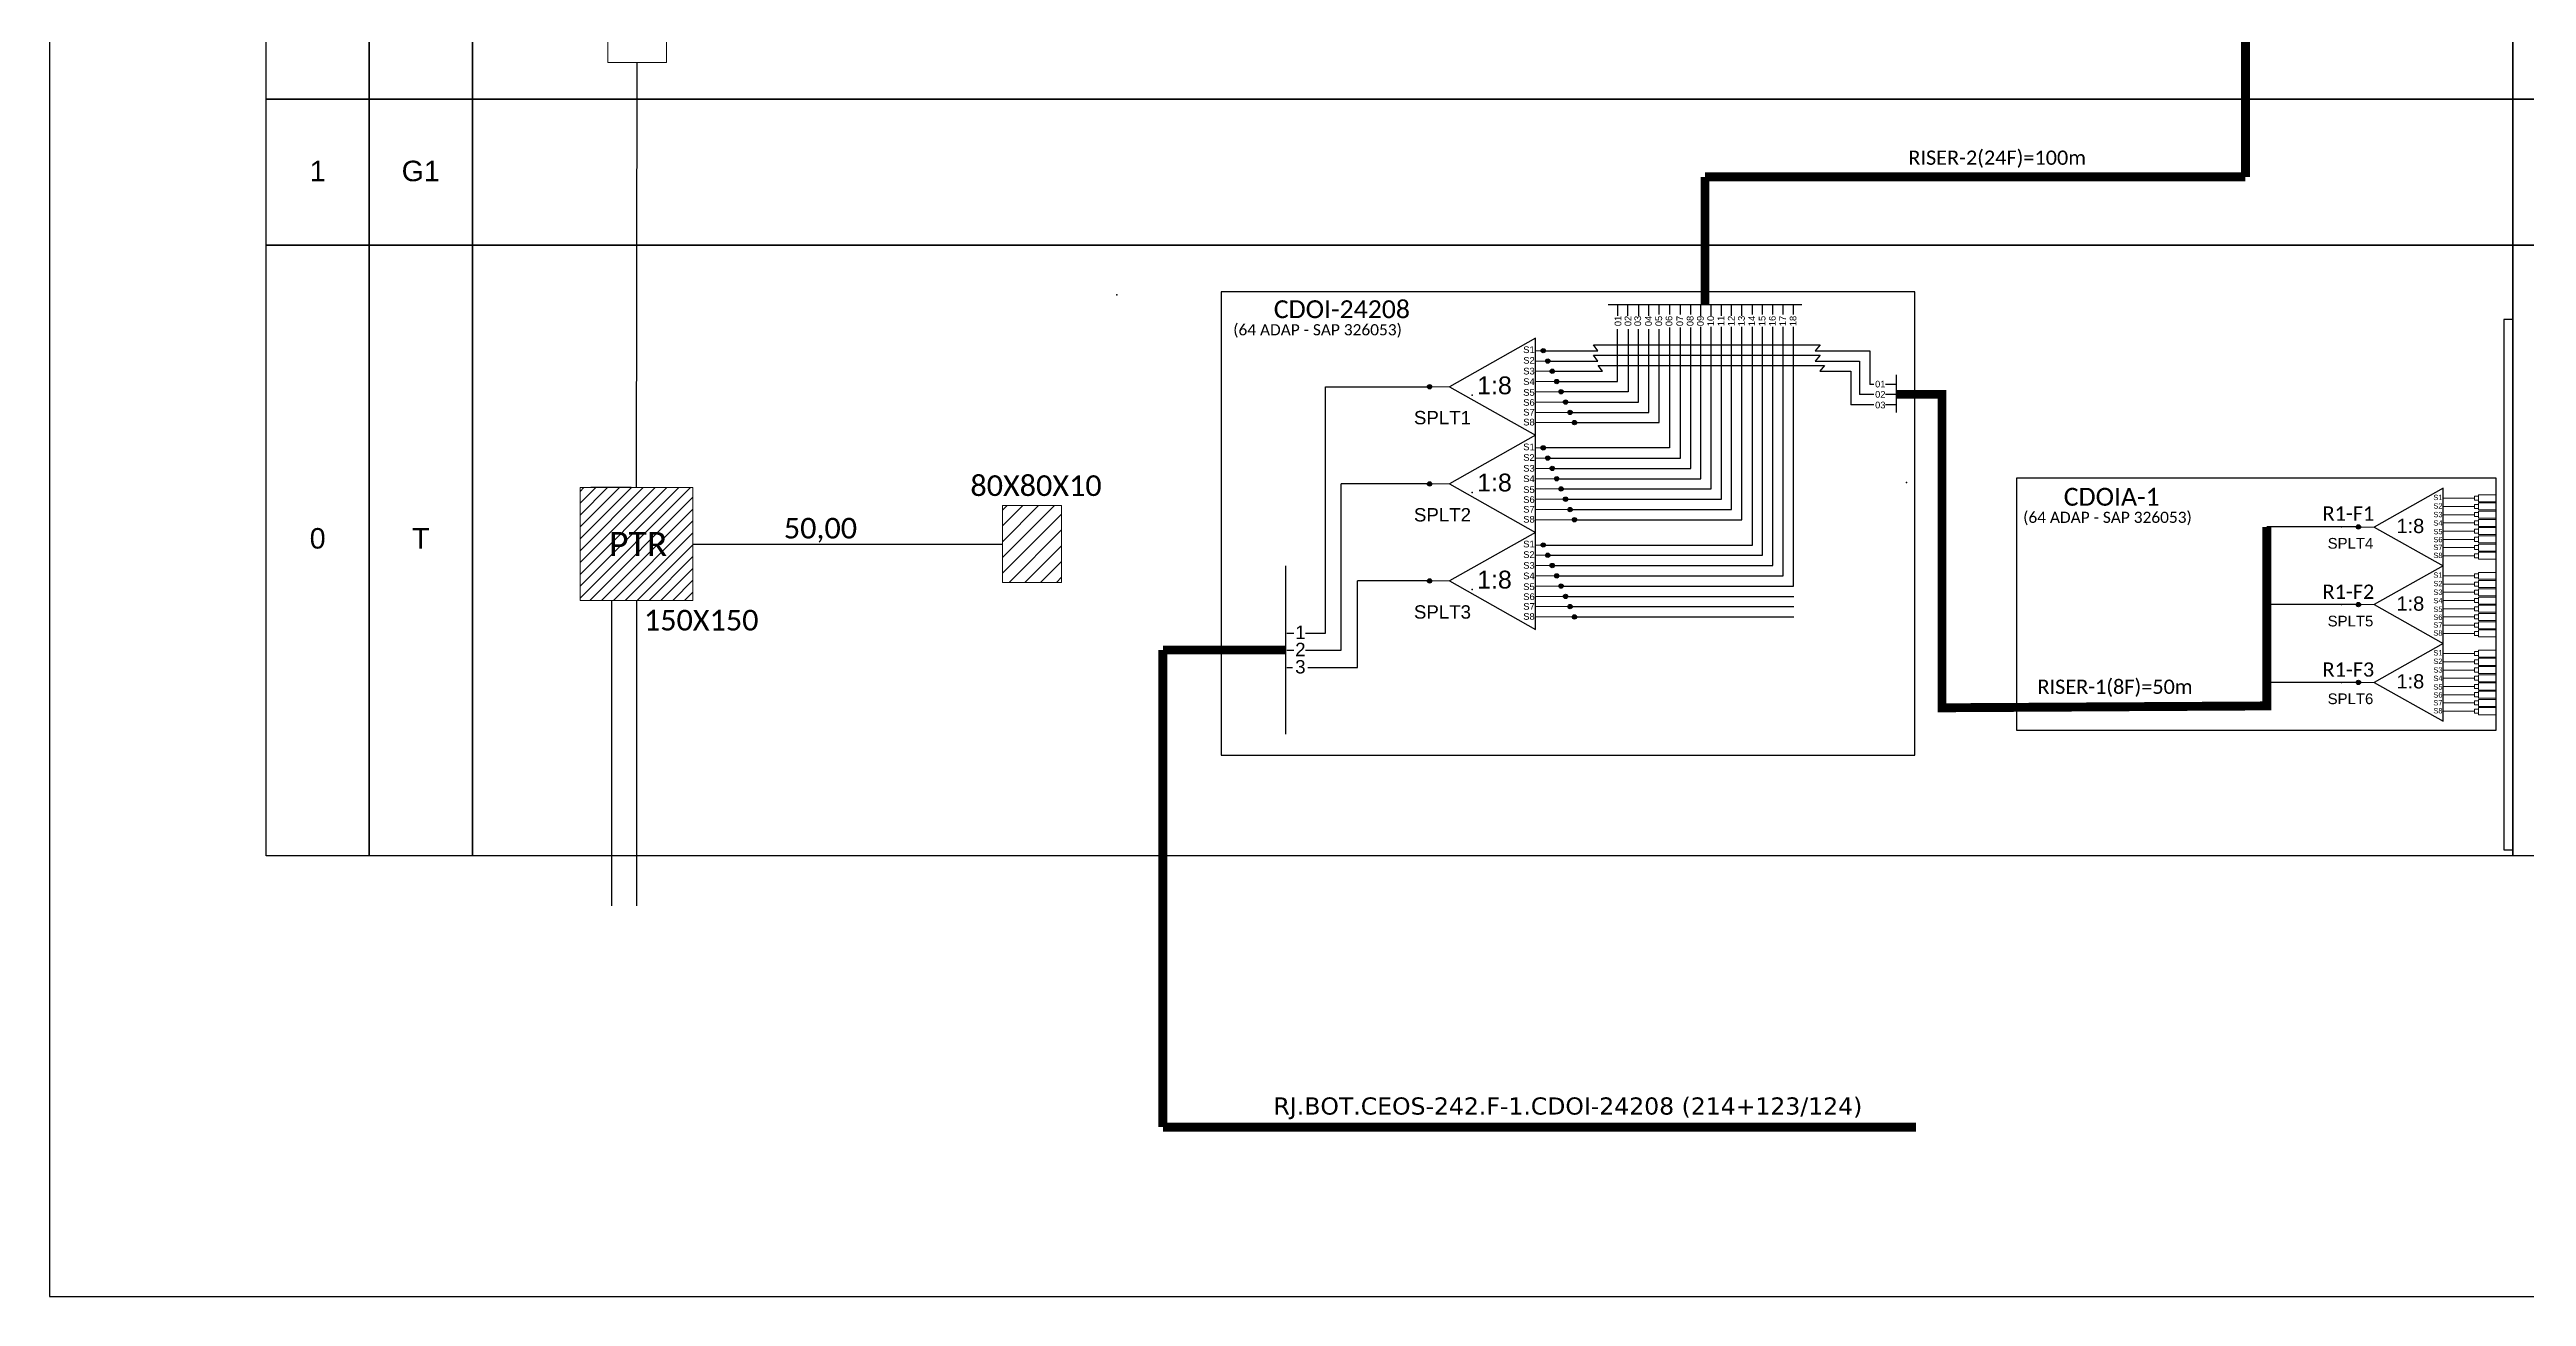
# Model space of a CAD drawing. Header units: inches. Extents: x 3965 to 5714, y 707 to 1301.
# Drawn here: x 4875.1 to 5153.1, y 706.5 to 846.4 of the extents above; entities that cross this region are included whole.
import ezdxf
from ezdxf.enums import TextEntityAlignment as Align

# ---------------------------------------------------------------- set-up
doc = ezdxf.new("R2010")
doc.units = ezdxf.units.IN
doc.header["$MEASUREMENT"] = 0
doc.layers.add('40.1-ETIQUETAS', color=1, linetype='Continuous', lineweight=20)
doc.styles.add('ARIAL', font='arial.ttf')
doc.styles.add('siredit', font='verdana.ttf')
doc.styles.add('WMF-Calibri0', font='calibri.ttf')
doc.linetypes.add('RESERVA', pattern='A,0.5,-0.15,["RESERVA",Standard,S=0.18,R=0,X=0,Y=-0.1],-1.3', length=1.95)

# ---------------------------------------------------------------- blocks, each defined once
blk = doc.blocks.new('A$C415C251F')
at = {"color": 3}
blk.add_point((0, 0), dxfattribs=at)
blk = doc.blocks.new('LEG_CDOIA8_C-SPLT_ESQ')
at = {"color": 3, "extrusion": (0, 0, -1), "xscale": -1, "zscale": -1}
blk.add_blockref('A$C415C251F', (0, 0), dxfattribs=at)
at = {"color": 1, "style": 'WMF-Calibri0', "flags": 4}
blk.add_attdef('CDO', (21.44, -2.61), '', height=2, dxfattribs=at)
blk.add_attdef('MODELO', text='', height=1.5, dxfattribs=at).set_placement((22.54, -4.54), align=Align.CENTER)
at = {"style": 'ARIAL', "flags": 4}
blk.add_attdef('SPLITAGEM', text='', height=1.5, dxfattribs=at).set_placement((18.61, -12.59), align=Align.CENTER)
blk = doc.blocks.new('SPLT_1-8_SC-APC')
at = {"color": 1}
blk.add_lwpolyline([(-7.37, -2.1), (-17.04, -7.55), (-7.37, -13), (-7.37, -2.1)], dxfattribs=at)
at = {"color": 3, "lineweight": 0}
for points in [[(-2.99, -3.22), (-2.41, -3.22), (-2.41, -3.8), (-2.99, -3.8)], [(-2.99, -4.38), (-2.41, -4.38), (-2.41, -4.95), (-2.99, -4.95)], [(-2.99, -5.53), (-2.41, -5.53), (-2.41, -6.1), (-2.99, -6.1)], [(-2.99, -6.68), (-2.41, -6.68), (-2.41, -7.26), (-2.99, -7.26)], [(-2.99, -7.84), (-2.41, -7.84), (-2.41, -8.41), (-2.99, -8.41)], [(-2.99, -8.99), (-2.41, -8.99), (-2.41, -9.56), (-2.99, -9.56)], [(-2.99, -10.14), (-2.41, -10.14), (-2.41, -10.72), (-2.99, -10.72)], [(-2.99, -11.3), (-2.41, -11.3), (-2.41, -11.87), (-2.99, -11.87)]]:
    blk.add_lwpolyline(points, close=True, dxfattribs=at)
for points in [[(-2.41, -3.02), (-2.41, -4)], [(-2.41, -3.02), (0, -3.02)], [(-2.99, -3.51), (-7.37, -3.51)], [(-7.37, -4.66), (-2.99, -4.66)], [(-7.37, -5.82), (-2.99, -5.82)], [(-2.41, -4), (0, -4)], [(-2.41, -4.17), (-2.41, -5.16)], [(-2.41, -4.17), (0, -4.17)], [(-2.41, -5.16), (0, -5.16)], [(-2.41, -5.32), (-2.41, -6.31)], [(-2.41, -5.32), (0, -5.32)], [(-2.41, -6.31), (0, -6.31)], [(-2.41, -6.48), (-2.41, -7.46)], [(-2.41, -6.48), (0, -6.48)], [(-7.37, -6.97), (-2.99, -6.97)], [(-7.37, -8.12), (-2.99, -8.12)], [(-7.37, -9.28), (-2.99, -9.28)], [(-2.41, -7.46), (0, -7.46)], [(-2.41, -7.63), (-2.41, -8.62)], [(-2.41, -7.63), (0, -7.63)], [(-2.41, -8.62), (0, -8.62)], [(-2.41, -8.78), (-2.41, -9.77)], [(-2.41, -8.78), (0, -8.78)], [(-2.41, -9.77), (0, -9.77)], [(-2.41, -9.94), (-2.41, -10.92)], [(-2.41, -9.94), (0, -9.94)], [(-7.37, -10.43), (-2.99, -10.43)], [(-7.37, -11.58), (-2.99, -11.58)], [(-2.41, -10.92), (0, -10.92)], [(-2.41, -11.09), (-2.41, -12.08)], [(-2.41, -11.09), (0, -11.09)], [(-2.41, -12.08), (0, -12.08)]]:
    blk.add_lwpolyline(points, dxfattribs=at)
at = {"color": 1, "lineweight": 0}
blk.add_lwpolyline([(-17.04, -7.55), (-19.26, -7.55)], dxfattribs=at)
at = {"color": 1, "style": 'ARIAL'}
for s, height, p in [('S1', 0.75, (-8.74, -3.78)), ('1:8', 2, (-13.91, -8.4)), ('S2', 0.75, (-8.74, -4.97)), ('S3', 0.75, (-8.74, -6.18)), ('S4', 0.75, (-8.74, -7.36)), ('S5', 0.75, (-8.74, -8.57)), ('S6', 0.75, (-8.74, -9.69)), ('S7', 0.75, (-8.74, -10.78)), ('S8', 0.75, (-8.74, -11.9))]:
    blk.add_text(s, height=height, dxfattribs=at).set_placement(p)
blk = doc.blocks.new('SPLITTER_')
blk.add_point((0, 0))
at = {"style": 'ARIAL', "flags": 4}
blk.add_attdef('SPLT', (0, -3.26), '', height=1.5, dxfattribs=at)

msp = doc.modelspace()

# ---------------------------------------------------------------- hatches: boundary and pattern name
h = msp.add_hatch(color=3)
h.dxf.hatch_style = 1
edge = h.paths.add_edge_path()
edge.add_arc((5042.77, 812.64), 0.242, 0, 360)
h = msp.add_hatch(color=3)
h.dxf.hatch_style = 1
edge = h.paths.add_edge_path()
edge.add_arc((5043.27, 811.48), 0.242, 0, 360)
h = msp.add_hatch(color=3)
h.dxf.hatch_style = 1
edge = h.paths.add_edge_path()
edge.add_arc((5043.77, 810.33), 0.242, 0, 360)
h = msp.add_hatch(color=3)
h.dxf.hatch_style = 1
edge = h.paths.add_edge_path()
edge.add_arc((5044.27, 809.18), 0.242, 0, 360)
h = msp.add_hatch(color=3)
h.dxf.hatch_style = 1
edge = h.paths.add_edge_path()
edge.add_arc((5030, 808.6), 0.242, 0, 360)
h = msp.add_hatch(color=3)
h.dxf.hatch_style = 1
edge = h.paths.add_edge_path()
edge.add_arc((5044.77, 808.03), 0.242, 0, 360)
h = msp.add_hatch(color=3)
h.dxf.hatch_style = 1
edge = h.paths.add_edge_path()
edge.add_arc((5045.27, 806.87), 0.242, 0, 360)
h = msp.add_hatch(color=3)
h.dxf.hatch_style = 1
edge = h.paths.add_edge_path()
edge.add_arc((5045.77, 805.72), 0.242, 0, 360)
h = msp.add_hatch(color=3)
h.dxf.hatch_style = 1
edge = h.paths.add_edge_path()
edge.add_arc((5046.27, 804.57), 0.242, 0, 360)
h = msp.add_hatch(color=3)
h.dxf.hatch_style = 1
edge = h.paths.add_edge_path()
edge.add_arc((5042.77, 801.74), 0.242, 0, 360)
h = msp.add_hatch(color=3)
h.dxf.hatch_style = 1
edge = h.paths.add_edge_path()
edge.add_arc((5043.27, 800.59), 0.242, 0, 360)
h = msp.add_hatch(color=3)
h.dxf.hatch_style = 1
edge = h.paths.add_edge_path()
edge.add_arc((5030, 797.7), 0.242, 0, 360)
h = msp.add_hatch(color=3)
h.dxf.hatch_style = 1
edge = h.paths.add_edge_path()
edge.add_arc((5043.77, 799.43), 0.242, 0, 360)
h = msp.add_hatch(color=3)
h.dxf.hatch_style = 1
edge = h.paths.add_edge_path()
edge.add_arc((5044.27, 798.28), 0.242, 0, 360)
h = msp.add_hatch()
h.set_pattern_fill('ANSI31', color=1, scale=7.526522, style=0)
h.set_pattern_definition([(45, (4711.8238, 470.2294), (-0.6652568, 0.6652568), [])])
h.paths.add_polyline_path([(4947.32, 797.28), (4934.67, 797.28), (4934.67, 784.63), (4947.32, 784.63)])
h.paths.add_polyline_path([(4937.24, 788.9), (4945.2, 788.9), (4945.2, 792.97), (4937.24, 792.97)], flags=24)
h = msp.add_hatch()
h.set_pattern_fill('ANSI31', color=1, scale=10, style=0)
h.set_pattern_definition([(45, (1534.4017, 92.4115), (-0.88388348, 0.88388348), [])])
h.paths.add_polyline_path([(4988.7, 795.26), (4982.08, 795.26), (4982.08, 786.64), (4988.7, 786.64)])
h = msp.add_hatch(color=3)
h.dxf.hatch_style = 1
edge = h.paths.add_edge_path()
edge.add_arc((5044.77, 797.13), 0.242, 0, 360)
h = msp.add_hatch(color=3)
h.dxf.hatch_style = 1
edge = h.paths.add_edge_path()
edge.add_arc((5045.27, 795.98), 0.242, 0, 360)
h = msp.add_hatch(color=3)
h.dxf.hatch_style = 1
edge = h.paths.add_edge_path()
edge.add_arc((5045.77, 794.82), 0.242, 0, 360)
h = msp.add_hatch(color=3)
h.dxf.hatch_style = 1
edge = h.paths.add_edge_path()
edge.add_arc((5046.27, 793.67), 0.242, 0, 360)
h = msp.add_hatch(color=3)
h.dxf.hatch_style = 1
edge = h.paths.add_edge_path()
edge.add_arc((5134.25, 792.87), 0.242, 0, 360)
h = msp.add_hatch(color=3)
h.dxf.hatch_style = 1
edge = h.paths.add_edge_path()
edge.add_arc((5042.77, 790.84), 0.242, 0, 360)
h = msp.add_hatch(color=3)
h.dxf.hatch_style = 1
edge = h.paths.add_edge_path()
edge.add_arc((5043.27, 789.69), 0.242, 0, 360)
h = msp.add_hatch(color=3)
h.dxf.hatch_style = 1
edge = h.paths.add_edge_path()
edge.add_arc((5030, 786.81), 0.242, 0, 360)
h = msp.add_hatch(color=3)
h.dxf.hatch_style = 1
edge = h.paths.add_edge_path()
edge.add_arc((5043.77, 788.54), 0.242, 0, 360)
h = msp.add_hatch(color=3)
h.dxf.hatch_style = 1
edge = h.paths.add_edge_path()
edge.add_arc((5044.27, 787.38), 0.242, 0, 360)
h = msp.add_hatch(color=3)
h.dxf.hatch_style = 1
edge = h.paths.add_edge_path()
edge.add_arc((5044.77, 786.23), 0.242, 0, 360)
h = msp.add_hatch(color=3)
h.dxf.hatch_style = 1
edge = h.paths.add_edge_path()
edge.add_arc((5045.27, 785.08), 0.242, 0, 360)
h = msp.add_hatch(color=3)
h.dxf.hatch_style = 1
edge = h.paths.add_edge_path()
edge.add_arc((5045.77, 783.93), 0.242, 0, 360)
h = msp.add_hatch(color=3)
h.dxf.hatch_style = 1
edge = h.paths.add_edge_path()
edge.add_arc((5134.25, 784.15), 0.242, 0, 360)
h = msp.add_hatch(color=3)
h.dxf.hatch_style = 1
edge = h.paths.add_edge_path()
edge.add_arc((5046.27, 782.77), 0.242, 0, 360)
h = msp.add_hatch(color=3)
h.dxf.hatch_style = 1
edge = h.paths.add_edge_path()
edge.add_arc((5134.25, 775.43), 0.242, 0, 360)

# ---------------------------------------------------------------- linework, layer by layer
msp.add_line((4940.41, 797.28), (4935.87, 797.28))
for points in [[(4875.12, 706.55), (5713.68, 706.55), (5713.68, 1300.55), (4875.12, 1300.55), (4875.12, 706.55)], [(5030, 786.81), (5021.91, 786.81)], [(5021.91, 777.1), (5021.91, 786.81)], [(5013.98, 777.1), (5014.63, 777.1)], [(5016.35, 777.1), (5021.91, 777.1)]]:
    msp.add_lwpolyline(points)
at = {"color": 6, "const_width": 1}
for points in [[(5121.58, 1189.18), (5121.58, 832.13)], [(5121.58, 832.13), (5060.92, 832.13)], [(5060.92, 817.82), (5060.92, 832.13)]]:
    msp.add_lwpolyline(points, dxfattribs=at)
for points in [[(4899.42, 857.22), (4910.99, 857.22), (4910.99, 840.85), (4899.42, 840.85)], [(4910.99, 857.22), (4922.57, 857.22), (4922.57, 840.85), (4910.99, 840.85)], [(4922.57, 857.22), (5151.59, 857.22), (5151.59, 840.85), (4922.57, 840.85)], [(5151.59, 857.22), (5163.16, 857.22), (5163.16, 840.85), (5151.59, 840.85)], [(4899.42, 840.85), (4910.99, 840.85), (4910.99, 824.47), (4899.42, 824.47)], [(4910.99, 840.85), (4922.57, 840.85), (4922.57, 824.47), (4910.99, 824.47)], [(4922.57, 840.85), (5151.59, 840.85), (5151.59, 824.47), (4922.57, 824.47)], [(5151.59, 840.85), (5163.16, 840.85), (5163.16, 824.47), (5151.59, 824.47)], [(4899.42, 824.47), (4910.99, 824.47), (4910.99, 755.98), (4899.42, 755.98)], [(4910.99, 824.47), (4922.57, 824.47), (4922.57, 755.98), (4910.99, 755.98)], [(4922.57, 824.47), (5151.59, 824.47), (5151.59, 755.98), (4922.57, 755.98)], [(5151.59, 824.47), (5163.16, 824.47), (5163.16, 755.98), (5151.59, 755.98)]]:
    msp.add_lwpolyline(points, close=True)
at = {"color": 0, "lineweight": 0}
msp.add_lwpolyline([(4937.76, 853.59), (4944.38, 853.59), (4944.38, 844.97), (4937.76, 844.97)], close=True, dxfattribs=at)
at = {"color": 3}
for points in [[(4941, 797.28), (4941.07, 844.97)], [(5151.59, 816.13), (5150.56, 816.13), (5150.56, 756.63), (5151.59, 756.63)], [(5018.33, 808.6), (5030, 808.6)], [(5018.33, 780.96), (5018.33, 808.6)], [(4947.32, 790.95), (4982.08, 790.95)], [(4938.18, 784.63), (4938.18, 750.36)], [(5013.98, 780.96), (5014.77, 780.96)], [(5016.08, 780.96), (5018.33, 780.96)]]:
    msp.add_lwpolyline(points, dxfattribs=at)
at = {"color": 1}
for points in [[(5084.48, 819.23), (5006.6, 819.23), (5006.6, 767.28), (5084.48, 767.28)], [(5095.9, 798.37), (5149.66, 798.37), (5149.66, 770.02), (5095.9, 770.02)]]:
    msp.add_lwpolyline(points, close=True, dxfattribs=at)
at = {"color": 6}
for points in [[(5050.05, 817.82), (5071.79, 817.82)], [(5051.1, 817.82), (5051.1, 816.56)], [(5052.26, 816.56), (5052.26, 817.82)], [(5053.47, 817.82), (5053.47, 816.56)], [(5056.93, 817.82), (5056.93, 816.7)], [(5058.15, 816.7), (5058.15, 817.82)], [(5059.31, 816.7), (5059.31, 817.82)], [(5060.45, 816.55), (5060.45, 817.82)], [(5061.61, 816.55), (5061.61, 817.82)], [(5062.77, 816.55), (5062.77, 817.82)], [(5066.23, 816.69), (5066.23, 817.82)], [(5067.38, 816.69), (5067.38, 817.82)], [(5068.54, 816.69), (5068.54, 817.82)], [(5069.7, 816.69), (5069.7, 817.82)], [(5070.85, 816.69), (5070.85, 817.82)], [(5056.93, 815.24), (5056.93, 801.74), (5042.77, 801.74)], [(5043.27, 789.69), (5067.38, 789.69), (5067.38, 815.32)], [(5043.27, 800.59), (5058.15, 800.59), (5058.15, 815.24)], [(5043.77, 788.54), (5068.54, 788.54), (5068.54, 815.32)], [(5043.77, 799.43), (5059.31, 799.43), (5059.31, 815.24)], [(5044.27, 798.28), (5060.45, 798.28), (5060.45, 815.32)], [(5044.27, 787.38), (5069.7, 787.38), (5069.7, 815.32)], [(5044.27, 809.18), (5051.1, 809.18), (5051.1, 815.07)], [(5044.77, 797.13), (5061.61, 797.13), (5061.61, 815.32)], [(5044.77, 786.23), (5070.85, 786.23), (5070.85, 815.32)], [(5052.31, 815.07), (5052.31, 808.03), (5044.77, 808.03)], [(5045.27, 795.98), (5062.77, 795.98), (5062.77, 815.32)], [(5045.27, 806.87), (5053.47, 806.87), (5053.47, 815.07)], [(5066.23, 790.84), (5066.23, 815.32)], [(5042.77, 790.84), (5066.23, 790.84)]]:
    msp.add_lwpolyline(points, dxfattribs=at)
at = {"color": 8}
for points in [[(5054.63, 816.56), (5054.63, 817.82)], [(5055.78, 816.7), (5055.78, 817.82)]]:
    msp.add_lwpolyline(points, dxfattribs=at)
at = {"color": 8, "linetype": 'RESERVA', "ltscale": 4}
for points in [[(5063.91, 816.55), (5063.91, 817.82)], [(5065.07, 816.55), (5065.07, 817.82)], [(5045.77, 794.82), (5063.91, 794.82), (5063.91, 815.32)], [(5045.77, 805.72), (5054.63, 805.72), (5054.63, 815.07)], [(5046.27, 793.67), (5065.07, 793.67), (5065.07, 815.32)], [(5046.27, 804.57), (5055.78, 804.57), (5055.78, 815.07)], [(5045.27, 785.08), (5070.87, 785.08)], [(5045.77, 783.93), (5070.89, 783.93)], [(5046.27, 782.77), (5070.9, 782.77)]]:
    msp.add_lwpolyline(points, dxfattribs=at)
at = {"color": 1}
for points in [[(5041.89, 814.05), (5032.23, 808.6), (5041.89, 803.15), (5041.89, 814.05)], [(5041.89, 803.15), (5032.23, 797.7), (5041.89, 792.26), (5041.89, 803.15)], [(5041.89, 792.26), (5032.23, 786.81), (5041.89, 781.36), (5041.89, 792.26)], [(5013.83, 788.5), (5013.83, 769.61)]]:
    msp.add_lwpolyline(points, dxfattribs=at)
at = {"color": 7, "lineweight": 0}
for points in [[(5042.77, 812.64), (5041.89, 812.64)], [(5041.89, 811.48), (5043.27, 811.48)], [(5041.89, 810.33), (5043.77, 810.33)], [(5041.89, 809.18), (5044.27, 809.18)], [(5041.89, 808.03), (5044.77, 808.03)], [(5041.89, 806.87), (5045.27, 806.87)], [(5041.89, 805.72), (5045.77, 805.72)], [(5041.89, 804.57), (5046.27, 804.57)], [(5042.77, 801.74), (5041.89, 801.74)], [(5041.89, 800.59), (5043.27, 800.59)], [(5041.89, 799.43), (5043.77, 799.43)], [(5041.89, 798.28), (5044.27, 798.28)], [(5041.89, 797.13), (5044.77, 797.13)], [(5041.89, 795.98), (5045.27, 795.98)], [(5041.89, 794.82), (5045.77, 794.82)], [(5041.89, 793.67), (5046.27, 793.67)], [(5042.77, 790.84), (5041.89, 790.84)], [(5041.89, 789.69), (5043.27, 789.69)], [(5041.89, 788.54), (5043.77, 788.54)], [(5041.89, 787.38), (5044.27, 787.38)], [(5041.89, 786.23), (5044.77, 786.23)], [(5041.89, 785.08), (5045.27, 785.08)], [(5041.89, 783.93), (5045.77, 783.93)], [(5041.89, 782.77), (5046.27, 782.77)]]:
    msp.add_lwpolyline(points, dxfattribs=at)
at = {"color": 5}
for points in [[(5042.77, 812.64), (5048.89, 812.64)], [(5048.89, 812.64), (5048.4, 813.28), (5073.83, 813.28), (5073.3, 812.64)], [(5048.9, 811.48), (5048.41, 812.13), (5073.84, 812.13), (5073.3, 811.48)], [(5073.3, 812.64), (5079.41, 812.64), (5079.41, 808.85)], [(5043.27, 811.48), (5048.9, 811.48)], [(5043.77, 810.33), (5049.4, 810.33)], [(5049.4, 810.33), (5048.91, 810.97), (5074.34, 810.97), (5073.8, 810.33)], [(5073.3, 811.48), (5078.27, 811.48), (5078.27, 807.74)], [(5073.8, 810.33), (5077.27, 810.33), (5077.27, 806.56)], [(5082.42, 805.72), (5082.42, 809.92)], [(5079.86, 806.56), (5077.27, 806.56)], [(5079.86, 807.74), (5078.27, 807.74)], [(5079.86, 808.85), (5079.41, 808.85)], [(5082.42, 808.85), (5081.17, 808.85)], [(5082.42, 807.74), (5081.17, 807.74)], [(5082.42, 806.56), (5081.17, 806.56)], [(5134.25, 792.87), (5123.98, 792.87)], [(5134.25, 784.15), (5123.96, 784.15)], [(5134.25, 775.43), (5123.93, 775.43)]]:
    msp.add_lwpolyline(points, dxfattribs=at)
at = {"color": 1, "lineweight": 0}
for points in [[(5032.23, 808.6), (5030, 808.6)], [(5032.23, 797.7), (5030, 797.7)], [(5032.23, 786.81), (5030, 786.81)]]:
    msp.add_lwpolyline(points, dxfattribs=at)
at = {"color": 5, "const_width": 1}
msp.add_lwpolyline([(5082.42, 807.74), (5087.52, 807.74), (5087.52, 772.58), (5123.98, 772.79), (5123.98, 792.87)], dxfattribs=at)
at = {"color": 1, "lineweight": 0}
for points in [[(4934.67, 797.28), (4947.32, 797.28), (4947.32, 784.63), (4934.67, 784.63)], [(4982.08, 795.26), (4988.7, 795.26), (4988.7, 786.64), (4982.08, 786.64)]]:
    msp.add_lwpolyline(points, close=True, dxfattribs=at)
at = {"color": 2}
for points in [[(5030, 797.7), (5020.09, 797.7)], [(5020.09, 779.04), (5020.09, 797.7)], [(5013.98, 779.04), (5014.77, 779.04)], [(5016.08, 779.04), (5020.09, 779.04)]]:
    msp.add_lwpolyline(points, dxfattribs=at)
at = {"color": 252}
msp.add_lwpolyline([(4941, 784.63), (4941, 750.36), (4941, 750.36)], dxfattribs=at)
at = {"color": 1, "const_width": 1}
for points in [[(5000.07, 779.06), (5013.83, 779.06)], [(5000.07, 779.06), (5000.07, 725.54)], [(5000.07, 725.54), (5084.6, 725.54)]]:
    msp.add_lwpolyline(points, dxfattribs=at)
at = {"color": 3}
for centre in [(5042.77, 812.64), (5043.27, 811.48), (5043.77, 810.33), (5044.27, 809.18), (5030, 808.6), (5044.77, 808.03), (5045.27, 806.87), (5045.77, 805.72), (5046.27, 804.57), (5042.77, 801.74), (5043.27, 800.59), (5030, 797.7), (5043.77, 799.43), (5044.27, 798.28), (5044.77, 797.13), (5045.27, 795.98), (5045.77, 794.82), (5046.27, 793.67), (5134.25, 792.87), (5042.77, 790.84), (5043.27, 789.69), (5030, 786.81), (5043.77, 788.54), (5044.27, 787.38), (5044.77, 786.23), (5045.27, 785.08), (5045.77, 783.93), (5134.25, 784.15), (5046.27, 782.77), (5134.25, 775.43)]:
    msp.add_circle(centre, 0.242, dxfattribs=at)

# ---------------------------------------------------------------- block references
ref = msp.add_blockref('LEG_CDOIA8_C-SPLT_ESQ', (4994.89, 818.9), dxfattribs=at)
ref.add_attrib('CDO', 'CDOI-24208', (5012.52, 816.29), dxfattribs={"color": 1, "height": 2, "style": 'WMF-Calibri0'})
ref.add_attrib('MODELO', '(64 ADAP - SAP 326053)', dxfattribs={"color": 1, "height": 1.25, "style": 'WMF-Calibri0'}).set_placement((5017.43, 814.36), align=Align.CENTER)
ref = msp.add_blockref('SPLITTER_', (5034.78, 807.64), dxfattribs=dict(xscale=-1))
ref.add_attrib('SPLT', 'SPLT1', (5028.25, 804.38), dxfattribs={"height": 1.5, "style": 'ARIAL'})
ref = msp.add_blockref('LEG_CDOIA8_C-SPLT_ESQ', (5083.55, 797.86), dxfattribs=at)
ref.add_attrib('CDO', 'CDOIA-1', (5101.18, 795.25), dxfattribs={"color": 1, "height": 2, "style": 'WMF-Calibri0'})
ref.add_attrib('MODELO', '(64 ADAP - SAP 326053)', dxfattribs={"color": 1, "height": 1.25, "style": 'WMF-Calibri0'}).set_placement((5106.09, 793.32), align=Align.CENTER)
ref = msp.add_blockref('SPLITTER_', (5034.78, 796.74), dxfattribs=dict(xscale=-1))
ref.add_attrib('SPLT', 'SPLT2', (5028.25, 793.48), dxfattribs={"height": 1.5, "style": 'ARIAL'})
at = {"color": 3, "xscale": 0.8000000000465661, "yscale": 0.7999999999883585, "zscale": 0.8}
for p in [(5149.66, 798.9), (5149.66, 790.19), (5149.66, 781.47)]:
    msp.add_blockref('SPLT_1-8_SC-APC', p, dxfattribs=at)
ref = msp.add_blockref('SPLITTER_', (5132.35, 792.87), dxfattribs=dict(xscale=0.8000000000465661, yscale=0.7999999999883585, zscale=0.8))
ref.add_attrib('SPLT', 'SPLT4', (5130.8, 790.43), dxfattribs={"height": 1.2, "style": 'ARIAL'})
ref = msp.add_blockref('SPLITTER_', (5034.78, 785.85), dxfattribs=dict(xscale=-1))
ref.add_attrib('SPLT', 'SPLT3', (5028.25, 782.58), dxfattribs={"height": 1.5, "style": 'ARIAL'})
ref = msp.add_blockref('SPLITTER_', (5132.35, 784.15), dxfattribs=dict(xscale=0.8000000000465661, yscale=0.7999999999883585, zscale=0.8))
ref.add_attrib('SPLT', 'SPLT5', (5130.8, 781.71), dxfattribs={"height": 1.2, "style": 'ARIAL'})
ref = msp.add_blockref('SPLITTER_', (5132.35, 775.43), dxfattribs=dict(xscale=0.8000000000465661, yscale=0.7999999999883585, zscale=0.8))
ref.add_attrib('SPLT', 'SPLT6', (5130.8, 772.99), dxfattribs={"height": 1.2, "style": 'ARIAL'})

# ---------------------------------------------------------------- texts
at = {"color": 6, "style": 'WMF-Calibri0'}
msp.add_text('RISER-2(24F)=100m', height=1.6, dxfattribs=at).set_placement((5083.74, 833.49))
at = {"style": 'ARIAL'}
for s, p in [('01', (5051.15, 815.97)), ('02', (5052.27, 815.97)), ('03', (5053.37, 815.97)), ('04', (5054.57, 815.97)), ('05', (5055.73, 815.97)), ('06', (5056.87, 815.97)), ('07', (5058.09, 815.97)), ('08', (5059.25, 815.97)), ('09', (5060.4, 815.97)), ('10', (5061.55, 815.97)), ('11', (5062.71, 815.97)), ('12', (5063.86, 815.97)), ('13', (5065.01, 815.97)), ('14', (5066.17, 815.97)), ('15', (5067.33, 815.97)), ('16', (5068.48, 815.97)), ('17', (5069.64, 815.97)), ('18', (5070.8, 815.97))]:
    msp.add_text(s, height=0.75, rotation=90, dxfattribs=at).set_placement(p, align=Align.MIDDLE_CENTER)
at = {"color": 1, "style": 'ARIAL'}
for s, height, p in [('S1', 0.75, (5040.52, 812.37)), ('S2', 0.75, (5040.52, 811.18)), ('1:8', 2, (5035.35, 807.75)), ('S3', 0.75, (5040.52, 809.97)), ('S4', 0.75, (5040.52, 808.79)), ('S5', 0.75, (5040.52, 807.58)), ('S6', 0.75, (5040.52, 806.46)), ('S7', 0.75, (5040.52, 805.36)), ('S8', 0.75, (5040.52, 804.25)), ('S1', 0.75, (5040.52, 801.47)), ('S2', 0.75, (5040.52, 800.28)), ('1:8', 2, (5035.35, 796.85)), ('S3', 0.75, (5040.52, 799.07)), ('S4', 0.75, (5040.52, 797.9)), ('S5', 0.75, (5040.52, 796.68)), ('S6', 0.75, (5040.52, 795.56)), ('S7', 0.75, (5040.52, 794.47)), ('S8', 0.75, (5040.52, 793.35)), ('S1', 0.75, (5040.52, 790.57)), ('S2', 0.75, (5040.52, 789.39)), ('1:8', 2, (5035.35, 785.96)), ('S3', 0.75, (5040.52, 788.18)), ('S4', 0.75, (5040.52, 787)), ('S5', 0.75, (5040.52, 785.79)), ('S6', 0.75, (5040.52, 784.67)), ('S7', 0.75, (5040.52, 783.57)), ('S8', 0.75, (5040.52, 782.45))]:
    msp.add_text(s, height=height, dxfattribs=at).set_placement(p)
at = {"style": 'ARIAL'}
for s, p in [('01', (5080.59, 808.89)), ('02', (5080.59, 807.74)), ('03', (5080.59, 806.54))]:
    msp.add_text(s, height=0.75, dxfattribs=at).set_placement(p, align=Align.MIDDLE_CENTER)
for s, height, style, p in [('80X80X10', 2.317, 'WMF-Calibri0', (4978.47, 796.34)), ('PTR', 2.711, 'WMF-Calibri0', (4937.91, 789.59)), ('50,00', 2.317, 'WMF-Calibri0', (4957.53, 791.57)), ('150X150', 2.317, 'WMF-Calibri0', (4941.83, 781.25)), ('1', 1.5, 'ARIAL', (5014.92, 780.29)), ('2', 1.5, 'ARIAL', (5014.92, 778.37)), ('3', 1.5, 'ARIAL', (5014.92, 776.43))]:
    msp.add_text(s, height=height, dxfattribs=dict(style=style)).set_placement(p)
at = {"color": 5, "style": 'WMF-Calibri0'}
for s, p in [('R1-F1', (5130.23, 793.58)), ('R1-F2', (5130.23, 784.8)), ('RISER-1(8F)=50m', (5098.23, 774.14)), ('R1-F3', (5130.23, 776.07))]:
    msp.add_text(s, height=1.6, dxfattribs=at).set_placement(p)
at = {"style": 'ARIAL', "flags": 12}
for tag, p in [('1', (4905.21, 832.8)), ('G1', (4916.78, 832.8)), ('0', (4905.21, 791.59)), ('T', (4916.78, 791.59))]:
    msp.add_attdef(tag, text='XX', height=2.3, dxfattribs=at).set_placement(p, align=Align.MIDDLE_CENTER)
at = {"layer": '40.1-ETIQUETAS', "color": 1, "style": 'siredit'}
msp.add_text('RJ.BOT.CEOS-242.F-1.CDOI-24208 (214+123/124)', height=1.9246, dxfattribs=at).set_placement((5045.53, 727.91), align=Align.MIDDLE_CENTER)

doc.saveas('drawing.dxf')
